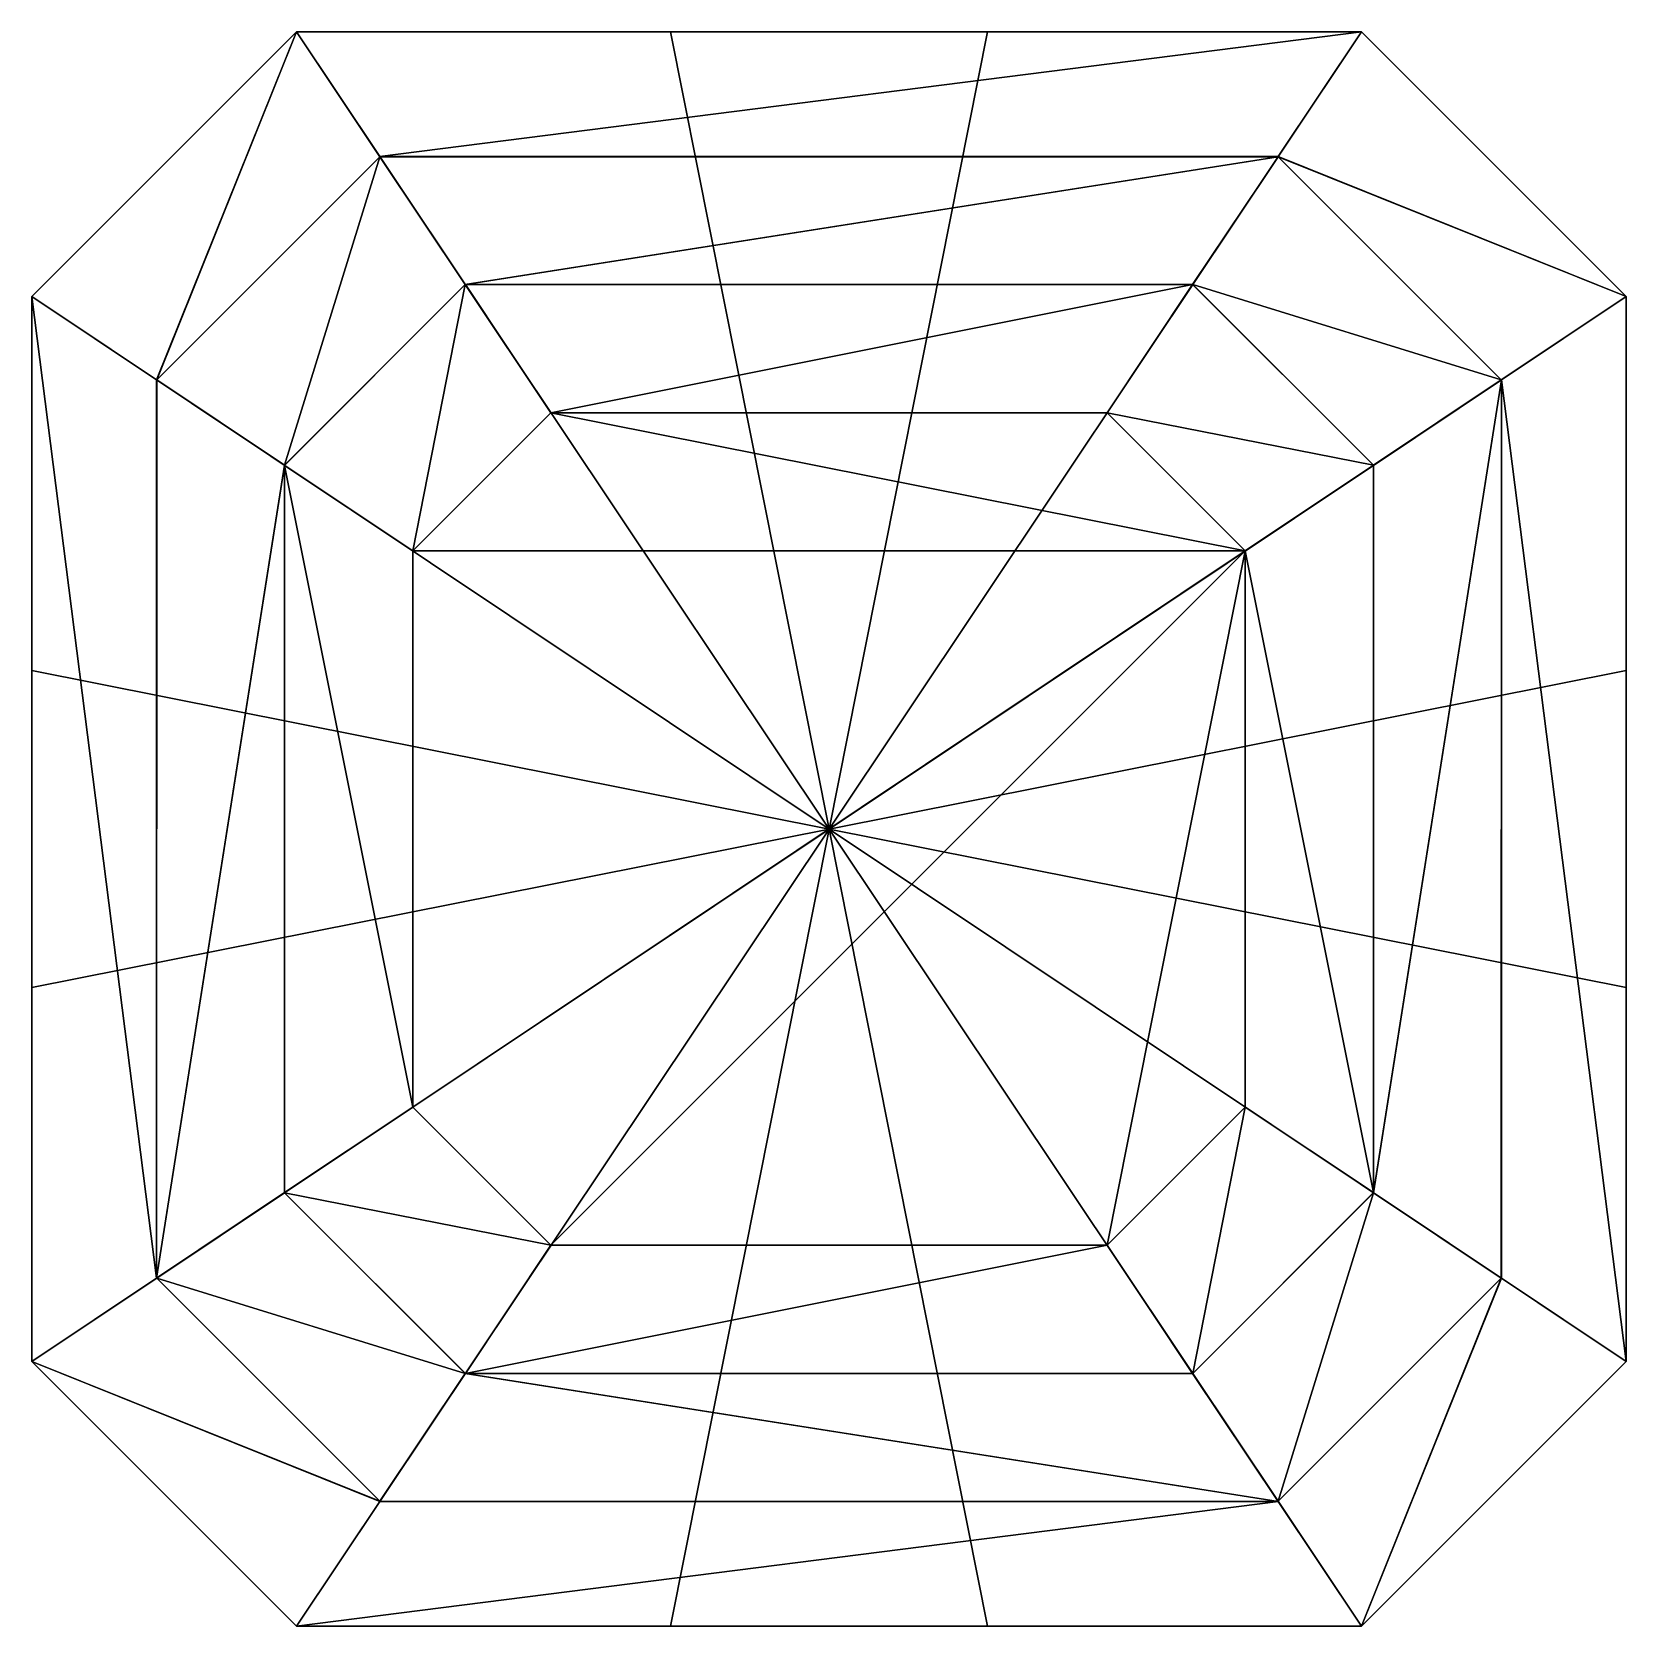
# Model space of a CAD drawing. Extents: x -0.79 to 0.79, y -0.79 to 0.79.
import ezdxf

# ---------------------------------------------------------------- set-up
doc = ezdxf.new("R2010")
doc.units = 0
doc.layers.add('GEM', color=15, linetype='CONTINUOUS')

msp = doc.modelspace()

# ---------------------------------------------------------------- linework, layer by layer
at = {"layer": 'GEM', "color": 0}
for points in [[(-0.525011, 0.785736, 0.009188), (-0.785735, 0.525012, 0.009187), (-0.785736, 0.525011, 0.009188)], [(-0.525011, 0.785736, 0.009188), (-0.785736, 0.525011, 0.009188), (-0.785736, 0.525011, 0.039216)], [(-0.525011, 0.785736, 0.009188), (-0.785736, 0.525011, 0.039216), (-0.525011, 0.785736, 0.039216)], [(-0.525011, 0.785736, 0.039216), (-0.785736, 0.525011, 0.039216), (-0.785736, 0.524874, 0.03929)], [(-0.525011, 0.785736, 0.039216), (-0.785736, 0.524874, 0.03929), (-0.662878, 0.442817, 0.149911)], [(-0.525011, 0.785736, 0.009188), (-0.525012, 0.785735, 0.009187), (-0.785735, 0.525012, 0.009187)], [(-0.525012, 0.785735, 0.009187), (0, 0, -0.840103), (-0.785735, 0.525012, 0.009187)], [(-0.525011, 0.785736, 0.039216), (-0.662878, 0.442817, 0.149911), (-0.662536, 0.442763, 0.150125)], [(-0.525011, 0.785736, 0.039216), (-0.662536, 0.442763, 0.150125), (-0.442763, 0.662536, 0.150125)], [(-0.156293, 0.785736, -0.120109), (0, 0, -0.840103), (-0.525012, 0.785735, 0.009187)], [(-0.156293, 0.785736, -0.120109), (-0.525012, 0.785735, 0.009187), (-0.525011, 0.785736, 0.009188)], [(0.156293, 0.785736, -0.120109), (-0.156293, 0.785736, -0.120109), (-0.525011, 0.785736, 0.009188)], [(0.156293, 0.785736, -0.120109), (-0.525011, 0.785736, 0.009188), (-0.525011, 0.785736, 0.039216)], [(0.156293, 0.785736, -0.120109), (-0.525011, 0.785736, 0.039216), (-0.524874, 0.785736, 0.03929)], [(-0.525011, 0.785736, 0.039216), (-0.442763, 0.662536, 0.150125), (-0.442817, 0.662878, 0.149911)], [(-0.525011, 0.785736, 0.039216), (-0.442817, 0.662878, 0.149911), (-0.524874, 0.785736, 0.03929)], [(0.156293, 0.785736, -0.120109), (-0.524874, 0.785736, 0.03929), (0.524874, 0.785736, 0.03929)], [(0.524874, 0.785736, 0.03929), (-0.524874, 0.785736, 0.03929), (-0.442817, 0.662878, 0.149911)], [(0.524874, 0.785736, 0.03929), (-0.442817, 0.662878, 0.149911), (0.442817, 0.662878, 0.149911)], [(0, 0, -0.840103), (-0.156293, 0.785736, -0.120109), (0.156293, 0.785736, -0.120109)], [(0, 0, -0.840103), (0.156293, 0.785736, -0.120109), (0.525011, 0.785736, 0.009188)], [(0, 0, -0.840103), (0.525011, 0.785736, 0.009188), (0.525012, 0.785735, 0.009187)], [(0.785735, 0.525012, 0.009187), (0, 0, -0.840103), (0.525012, 0.785735, 0.009187)], [(0.156293, 0.785736, -0.120109), (0.524874, 0.785736, 0.03929), (0.525011, 0.785736, 0.039216)], [(0.156293, 0.785736, -0.120109), (0.525011, 0.785736, 0.039216), (0.525011, 0.785736, 0.009188)], [(0.785736, 0.525011, 0.039216), (0.524874, 0.785736, 0.03929), (0.442817, 0.662878, 0.149911)], [(0.785736, 0.525011, 0.039216), (0.525011, 0.785736, 0.039216), (0.524874, 0.785736, 0.03929)], [(0.785736, 0.525011, 0.009188), (0.525012, 0.785735, 0.009187), (0.525011, 0.785736, 0.009188)], [(0.785736, 0.525011, 0.009188), (0.525011, 0.785736, 0.009188), (0.525011, 0.785736, 0.039216)], [(0.785736, 0.525011, 0.009188), (0.525011, 0.785736, 0.039216), (0.785736, 0.525011, 0.039216)], [(0.785736, 0.525011, 0.009188), (0.785735, 0.525012, 0.009187), (0.525012, 0.785735, 0.009187)], [(-0.442763, 0.662536, 0.150125), (-0.662536, 0.442763, 0.150125), (-0.536814, 0.358741, 0.228685)], [(-0.442763, 0.662536, 0.150125), (-0.536814, 0.358741, 0.228685), (-0.358741, 0.536814, 0.228685)], [(0.442763, 0.662536, 0.150125), (0.442817, 0.662878, 0.149911), (-0.442817, 0.662878, 0.149911)], [(0.442763, 0.662536, 0.150125), (-0.442817, 0.662878, 0.149911), (-0.442763, 0.662536, 0.150125)], [(0.442763, 0.662536, 0.150125), (-0.442763, 0.662536, 0.150125), (-0.358741, 0.536814, 0.228685)], [(0.442763, 0.662536, 0.150125), (-0.358741, 0.536814, 0.228685), (-0.358465, 0.536639, 0.228794)], [(0.442763, 0.662536, 0.150125), (-0.358465, 0.536639, 0.228794), (0.358465, 0.536639, 0.228794)], [(0.442763, 0.662536, 0.150125), (0.358465, 0.536639, 0.228794), (0.358741, 0.536814, 0.228685)], [(0.662536, 0.442763, 0.150125), (0.442763, 0.662536, 0.150125), (0.358741, 0.536814, 0.228685)], [(0.785736, 0.525011, 0.039216), (0.442817, 0.662878, 0.149911), (0.442763, 0.662536, 0.150125)], [(0.785736, 0.525011, 0.039216), (0.442763, 0.662536, 0.150125), (0.662536, 0.442763, 0.150125)], [(-0.358741, 0.536814, 0.228685), (-0.536814, 0.358741, 0.228685), (-0.536639, 0.358465, 0.228794)], [(-0.358741, 0.536814, 0.228685), (-0.536639, 0.358465, 0.228794), (-0.410349, 0.274114, 0.279819)], [(-0.358741, 0.536814, 0.228685), (-0.410349, 0.274114, 0.279819), (-0.274114, 0.410349, 0.279819)], [(-0.358741, 0.536814, 0.228685), (-0.274114, 0.410349, 0.279819), (-0.358465, 0.536639, 0.228794)], [(0.358465, 0.536639, 0.228794), (-0.358465, 0.536639, 0.228794), (-0.274114, 0.410349, 0.279819)], [(0.358465, 0.536639, 0.228794), (-0.274114, 0.410349, 0.279819), (0.274114, 0.410349, 0.279819)], [(0.536814, 0.358741, 0.228685), (0.358465, 0.536639, 0.228794), (0.274114, 0.410349, 0.279819)], [(0.536814, 0.358741, 0.228685), (0.358741, 0.536814, 0.228685), (0.358465, 0.536639, 0.228794)], [(0.662536, 0.442763, 0.150125), (0.358741, 0.536814, 0.228685), (0.536814, 0.358741, 0.228685)], [(-0.785735, 0.525012, 0.009187), (0, 0, -0.840103), (-0.785736, 0.156293, -0.120109)], [(-0.785735, 0.525012, 0.009187), (-0.785736, 0.156293, -0.120109), (-0.785736, 0.525011, 0.009188)], [(-0.785736, 0.525011, 0.009188), (-0.785736, 0.156293, -0.120109), (-0.785736, -0.156293, -0.120109)], [(-0.785736, 0.525011, 0.009188), (-0.785736, -0.156293, -0.120109), (-0.785736, -0.525011, 0.009188)], [(-0.785736, 0.525011, 0.009188), (-0.785736, -0.525011, 0.009188), (-0.785736, -0.525011, 0.039216)], [(-0.785736, 0.525011, 0.009188), (-0.785736, -0.525011, 0.039216), (-0.785736, -0.524874, 0.03929)], [(-0.785736, 0.525011, 0.009188), (-0.785736, -0.524874, 0.03929), (-0.785736, 0.524874, 0.03929)], [(-0.785736, 0.525011, 0.009188), (-0.785736, 0.524874, 0.03929), (-0.785736, 0.525011, 0.039216)], [(-0.785736, 0.524874, 0.03929), (-0.785736, -0.524874, 0.03929), (-0.662878, -0.442817, 0.149911)], [(-0.785736, 0.524874, 0.03929), (-0.662878, -0.442817, 0.149911), (-0.662878, 0.442817, 0.149911)], [(0.785736, 0.156293, -0.120109), (0, 0, -0.840103), (0.785735, 0.525012, 0.009187)], [(0.785736, 0.525011, 0.039216), (0.662536, 0.442763, 0.150125), (0.662878, 0.442817, 0.149911)], [(0.785736, 0.525011, 0.039216), (0.662878, 0.442817, 0.149911), (0.785736, 0.524874, 0.03929)], [(0.785736, -0.524874, 0.03929), (0.785736, 0.524874, 0.03929), (0.662878, 0.442817, 0.149911)], [(0.785736, 0.156293, -0.120109), (0.785735, 0.525012, 0.009187), (0.785736, 0.525011, 0.009188)], [(0.785736, -0.525011, 0.009188), (0.785736, 0.156293, -0.120109), (0.785736, 0.525011, 0.009188)], [(0.785736, -0.525011, 0.009188), (0.785736, 0.525011, 0.009188), (0.785736, 0.525011, 0.039216)], [(0.785736, -0.525011, 0.009188), (0.785736, 0.525011, 0.039216), (0.785736, 0.524874, 0.03929)], [(0.785736, -0.525011, 0.009188), (0.785736, 0.524874, 0.03929), (0.785736, -0.524874, 0.03929)], [(-0.662878, -0.442817, 0.149911), (-0.662536, 0.442763, 0.150125), (-0.662878, 0.442817, 0.149911)], [(-0.662878, -0.442817, 0.149911), (-0.536814, 0.358741, 0.228685), (-0.662536, 0.442763, 0.150125)], [(0.662878, 0.442817, 0.149911), (0.536814, 0.358741, 0.228685), (0.536639, 0.358465, 0.228794)], [(0.662878, 0.442817, 0.149911), (0.536639, 0.358465, 0.228794), (0.536639, -0.358465, 0.228794)], [(0.662878, 0.442817, 0.149911), (0.536639, -0.358465, 0.228794), (0.536814, -0.358741, 0.228685)], [(0.662878, 0.442817, 0.149911), (0.662536, 0.442763, 0.150125), (0.536814, 0.358741, 0.228685)], [(0.662878, 0.442817, 0.149911), (0.536814, -0.358741, 0.228685), (0.662536, -0.442763, 0.150125)], [(0.662878, 0.442817, 0.149911), (0.662536, -0.442763, 0.150125), (0.662878, -0.442817, 0.149911)], [(0.785736, -0.524874, 0.03929), (0.662878, 0.442817, 0.149911), (0.662878, -0.442817, 0.149911)], [(0.410349, 0.274114, 0.279819), (-0.274114, 0.410349, 0.279819), (-0.410349, 0.274114, 0.279819)], [(0.410349, 0.274114, 0.279819), (0.274114, 0.410349, 0.279819), (-0.274114, 0.410349, 0.279819)], [(0.536814, 0.358741, 0.228685), (0.274114, 0.410349, 0.279819), (0.410349, 0.274114, 0.279819)], [(-0.662878, -0.442817, 0.149911), (-0.536639, 0.358465, 0.228794), (-0.536814, 0.358741, 0.228685)], [(-0.662878, -0.442817, 0.149911), (-0.536639, -0.358465, 0.228794), (-0.536639, 0.358465, 0.228794)], [(-0.536639, 0.358465, 0.228794), (-0.536639, -0.358465, 0.228794), (-0.410349, -0.274114, 0.279819)], [(-0.536639, 0.358465, 0.228794), (-0.410349, -0.274114, 0.279819), (-0.410349, 0.274114, 0.279819)], [(0.536814, 0.358741, 0.228685), (0.410349, 0.274114, 0.279819), (0.536639, 0.358465, 0.228794)], [(0.536639, -0.358465, 0.228794), (0.536639, 0.358465, 0.228794), (0.410349, 0.274114, 0.279819)], [(0.410349, 0.274114, 0.279819), (-0.410349, 0.274114, 0.279819), (-0.410349, -0.274114, 0.279819)], [(0.410349, 0.274114, 0.279819), (-0.410349, -0.274114, 0.279819), (-0.274114, -0.410349, 0.279819)], [(0.410349, 0.274114, 0.279819), (-0.274114, -0.410349, 0.279819), (0.274114, -0.410349, 0.279819)], [(0.410349, 0.274114, 0.279819), (0.274114, -0.410349, 0.279819), (0.410349, -0.274114, 0.279819)], [(0.536639, -0.358465, 0.228794), (0.410349, 0.274114, 0.279819), (0.410349, -0.274114, 0.279819)], [(-0.785736, 0.156293, -0.120109), (0, 0, -0.840103), (-0.785736, -0.156293, -0.120109)], [(0.785736, -0.156293, -0.120109), (0, 0, -0.840103), (0.785736, 0.156293, -0.120109)], [(0.785736, -0.525011, 0.009188), (0.785736, -0.156293, -0.120109), (0.785736, 0.156293, -0.120109)], [(-0.785736, -0.156293, -0.120109), (0, 0, -0.840103), (-0.785735, -0.525012, 0.009187)], [(-0.785735, -0.525012, 0.009187), (0, 0, -0.840103), (-0.525012, -0.785735, 0.009187)], [(-0.525012, -0.785735, 0.009187), (0, 0, -0.840103), (-0.156293, -0.785736, -0.120109)], [(-0.156293, -0.785736, -0.120109), (0, 0, -0.840103), (0.156293, -0.785736, -0.120109)], [(0.156293, -0.785736, -0.120109), (0, 0, -0.840103), (0.525012, -0.785735, 0.009187)], [(0.525012, -0.785735, 0.009187), (0, 0, -0.840103), (0.785735, -0.525012, 0.009187)], [(0.785735, -0.525012, 0.009187), (0, 0, -0.840103), (0.785736, -0.156293, -0.120109)], [(-0.785736, -0.156293, -0.120109), (-0.785735, -0.525012, 0.009187), (-0.785736, -0.525011, 0.009188)], [(0.785735, -0.525012, 0.009187), (0.785736, -0.156293, -0.120109), (0.785736, -0.525011, 0.009188)], [(-0.536814, -0.358741, 0.228685), (-0.274114, -0.410349, 0.279819), (-0.410349, -0.274114, 0.279819)], [(-0.536814, -0.358741, 0.228685), (-0.410349, -0.274114, 0.279819), (-0.536639, -0.358465, 0.228794)], [(0.358741, -0.536814, 0.228685), (0.410349, -0.274114, 0.279819), (0.274114, -0.410349, 0.279819)], [(0.358741, -0.536814, 0.228685), (0.536639, -0.358465, 0.228794), (0.410349, -0.274114, 0.279819)], [(-0.662878, -0.442817, 0.149911), (-0.536814, -0.358741, 0.228685), (-0.536639, -0.358465, 0.228794)], [(-0.662878, -0.442817, 0.149911), (-0.662536, -0.442763, 0.150125), (-0.536814, -0.358741, 0.228685)], [(-0.662536, -0.442763, 0.150125), (-0.358741, -0.536814, 0.228685), (-0.536814, -0.358741, 0.228685)], [(-0.536814, -0.358741, 0.228685), (-0.358741, -0.536814, 0.228685), (-0.358465, -0.536639, 0.228794)], [(-0.536814, -0.358741, 0.228685), (-0.358465, -0.536639, 0.228794), (-0.274114, -0.410349, 0.279819)], [(0.358741, -0.536814, 0.228685), (0.536814, -0.358741, 0.228685), (0.536639, -0.358465, 0.228794)], [(0.442763, -0.662536, 0.150125), (0.536814, -0.358741, 0.228685), (0.358741, -0.536814, 0.228685)], [(0.442763, -0.662536, 0.150125), (0.662536, -0.442763, 0.150125), (0.536814, -0.358741, 0.228685)], [(-0.358465, -0.536639, 0.228794), (0.358465, -0.536639, 0.228794), (0.274114, -0.410349, 0.279819)], [(-0.358465, -0.536639, 0.228794), (0.274114, -0.410349, 0.279819), (-0.274114, -0.410349, 0.279819)], [(0.358741, -0.536814, 0.228685), (0.274114, -0.410349, 0.279819), (0.358465, -0.536639, 0.228794)], [(-0.785736, -0.525011, 0.039216), (-0.442763, -0.662536, 0.150125), (-0.662536, -0.442763, 0.150125)], [(-0.785736, -0.525011, 0.039216), (-0.662536, -0.442763, 0.150125), (-0.662878, -0.442817, 0.149911)], [(-0.785736, -0.525011, 0.039216), (-0.662878, -0.442817, 0.149911), (-0.785736, -0.524874, 0.03929)], [(-0.662536, -0.442763, 0.150125), (-0.442763, -0.662536, 0.150125), (-0.358741, -0.536814, 0.228685)], [(0.525011, -0.785736, 0.039216), (0.662536, -0.442763, 0.150125), (0.442763, -0.662536, 0.150125)], [(0.525011, -0.785736, 0.039216), (0.662878, -0.442817, 0.149911), (0.662536, -0.442763, 0.150125)], [(0.525011, -0.785736, 0.039216), (0.785736, -0.524874, 0.03929), (0.662878, -0.442817, 0.149911)], [(-0.785736, -0.525011, 0.009188), (-0.785735, -0.525012, 0.009187), (-0.525012, -0.785735, 0.009187)], [(-0.785736, -0.525011, 0.009188), (-0.525012, -0.785735, 0.009187), (-0.525011, -0.785736, 0.009188)], [(-0.785736, -0.525011, 0.009188), (-0.525011, -0.785736, 0.009188), (-0.525011, -0.785736, 0.039216)], [(-0.785736, -0.525011, 0.009188), (-0.525011, -0.785736, 0.039216), (-0.785736, -0.525011, 0.039216)], [(-0.785736, -0.525011, 0.039216), (-0.525011, -0.785736, 0.039216), (-0.524874, -0.785736, 0.03929)], [(-0.785736, -0.525011, 0.039216), (-0.524874, -0.785736, 0.03929), (-0.442817, -0.662878, 0.149911)], [(-0.785736, -0.525011, 0.039216), (-0.442817, -0.662878, 0.149911), (-0.442763, -0.662536, 0.150125)], [(0.525011, -0.785736, 0.039216), (0.785736, -0.525011, 0.039216), (0.785736, -0.524874, 0.03929)], [(0.525011, -0.785736, 0.009188), (0.785735, -0.525012, 0.009187), (0.785736, -0.525011, 0.009188)], [(0.525011, -0.785736, 0.009188), (0.785736, -0.525011, 0.009188), (0.785736, -0.525011, 0.039216)], [(0.525011, -0.785736, 0.009188), (0.785736, -0.525011, 0.039216), (0.525011, -0.785736, 0.039216)], [(0.525011, -0.785736, 0.009188), (0.525012, -0.785735, 0.009187), (0.785735, -0.525012, 0.009187)], [(0.785736, -0.525011, 0.009188), (0.785736, -0.524874, 0.03929), (0.785736, -0.525011, 0.039216)], [(0.442817, -0.662878, 0.149911), (-0.358741, -0.536814, 0.228685), (-0.442763, -0.662536, 0.150125)], [(0.442817, -0.662878, 0.149911), (-0.358465, -0.536639, 0.228794), (-0.358741, -0.536814, 0.228685)], [(0.442817, -0.662878, 0.149911), (0.358465, -0.536639, 0.228794), (-0.358465, -0.536639, 0.228794)], [(0.442817, -0.662878, 0.149911), (0.358741, -0.536814, 0.228685), (0.358465, -0.536639, 0.228794)], [(0.442817, -0.662878, 0.149911), (0.442763, -0.662536, 0.150125), (0.358741, -0.536814, 0.228685)], [(-0.524874, -0.785736, 0.03929), (0.524874, -0.785736, 0.03929), (0.442817, -0.662878, 0.149911)], [(-0.524874, -0.785736, 0.03929), (0.442817, -0.662878, 0.149911), (-0.442817, -0.662878, 0.149911)], [(0.442817, -0.662878, 0.149911), (-0.442763, -0.662536, 0.150125), (-0.442817, -0.662878, 0.149911)], [(0.525011, -0.785736, 0.039216), (0.442763, -0.662536, 0.150125), (0.442817, -0.662878, 0.149911)], [(0.525011, -0.785736, 0.039216), (0.442817, -0.662878, 0.149911), (0.524874, -0.785736, 0.03929)], [(-0.525012, -0.785735, 0.009187), (-0.156293, -0.785736, -0.120109), (-0.525011, -0.785736, 0.009188)], [(-0.525011, -0.785736, 0.009188), (-0.156293, -0.785736, -0.120109), (0.156293, -0.785736, -0.120109)], [(-0.525011, -0.785736, 0.009188), (0.156293, -0.785736, -0.120109), (0.525011, -0.785736, 0.009188)], [(-0.525011, -0.785736, 0.009188), (0.525011, -0.785736, 0.009188), (0.525011, -0.785736, 0.039216)], [(-0.525011, -0.785736, 0.009188), (0.525011, -0.785736, 0.039216), (0.524874, -0.785736, 0.03929)], [(-0.525011, -0.785736, 0.009188), (0.524874, -0.785736, 0.03929), (-0.524874, -0.785736, 0.03929)], [(-0.525011, -0.785736, 0.009188), (-0.524874, -0.785736, 0.03929), (-0.525011, -0.785736, 0.039216)], [(0.156293, -0.785736, -0.120109), (0.525012, -0.785735, 0.009187), (0.525011, -0.785736, 0.009188)]]:
    msp.add_3dface(points, dxfattribs=at)

doc.saveas('drawing.dxf')
